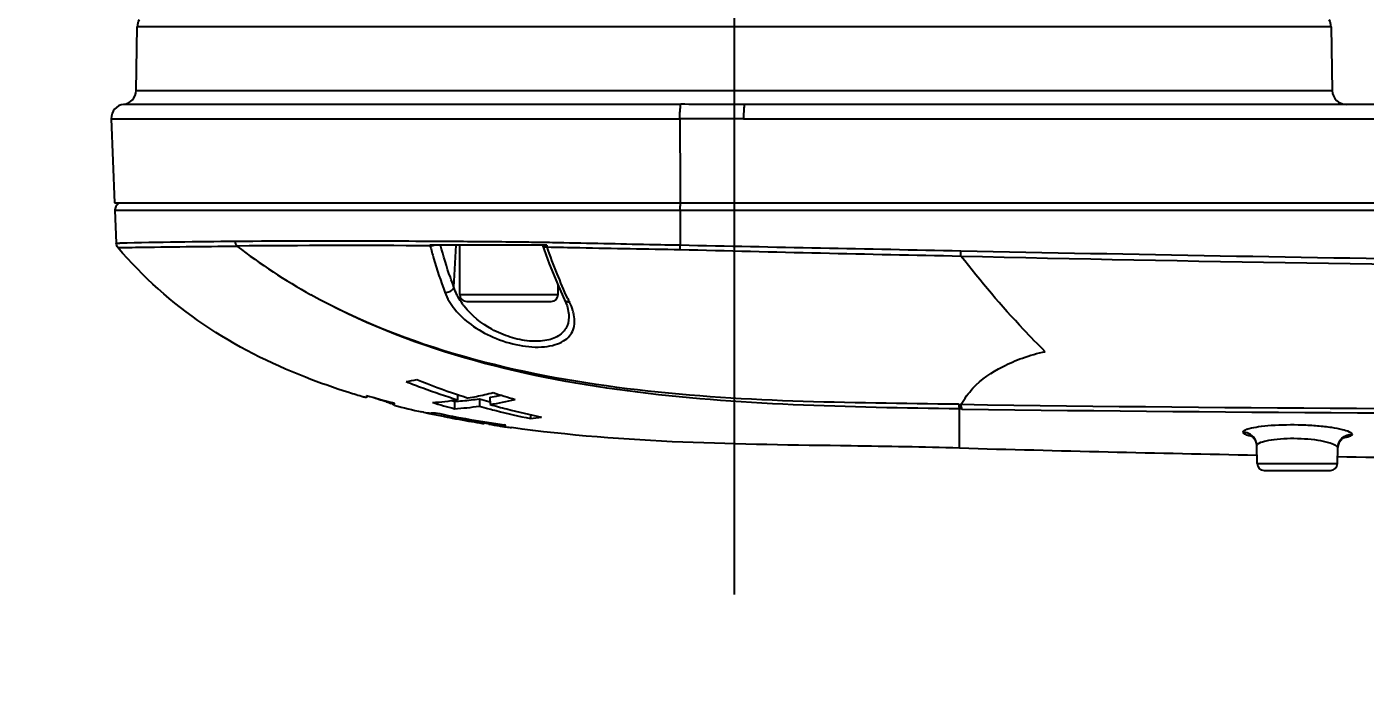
# Model space of a CAD drawing. Header units: millimetres. Extents: x 5828 to 6704, y 123 to 421.
# Drawn here: x 6551.181 to 6555.935, y 218.729 to 221.125 of the extents above; entities that cross this region are included whole.
import ezdxf

# ---------------------------------------------------------------- set-up
doc = ezdxf.new("R2010")
doc.units = ezdxf.units.MM
for name, color, linetype in [('外形图', 7, 'Continuous'), ('尺寸标注', 7, 'Continuous'), ('运动范围', 7, 'Continuous')]:
    doc.layers.add(name, color=color, linetype=linetype)
doc.styles.add('微软雅黑', font='msyh.ttc', dxfattribs={"height": 1.5})
doc.dimstyles.new('尺寸标注_1_20比例', dxfattribs={"dimtxt": 1.5, "dimasz": 1.25, "dimexe": 0.5, "dimexo": 0.4, "dimgap": 0.5, "dimtad": 1, "dimdec": 1, "dimlfac": 20, "dimdsep": 46, "dimtxsty": '微软雅黑', "dimcen": 0.09, "dimadec": 0, "dimazin": 0, "dimtp": 0.01, "dimtm": 0.01, "dimtfac": 1, "dimtdec": 1, "dimtofl": 0, "dimtmove": 0, "dimatfit": 3, "dimfxl": 1, "dimtolj": 1, "dimarcsym": 0})

# ---------------------------------------------------------------- blocks, each defined once
blk = doc.blocks.new('*D820')
at = {"layer": 'Defpoints', "color": 0}
for p in [(6518.5475, 222.8994), (6579.4437, 222.8994), (6638.115, 222.8994), (6633.6844, 213.3353), (6572.6333, 212.5447)]:
    blk.add_point(p, dxfattribs=at)
at = {"layer": '尺寸标注', "color": 0, "lineweight": -2}
blk.add_arc((6579.4437, 222.8994), 12.3935, 185.78126, 344.21874, dxfattribs=at)
at = {"layer": '尺寸标注', "color": 0}
for points in [[(6567.3212, 221.6615), (6566.9051, 221.6405), (6567.0501, 222.8994)], [(6591.5731, 219.4823), (6591.1669, 219.5752), (6591.6489, 220.7473)]]:
    blk.add_solid(points, dxfattribs=at)
at = {"layer": '尺寸标注', "color": 0, "insert": (6578.475, 211.8272), "char_height": 1.5, "attachment_point": 5, "rotation": 355, "style": '微软雅黑'}
blk.add_mtext('\\A1;+\\A1;170%%d', dxfattribs=at)

msp = doc.modelspace()

# ---------------------------------------------------------------- linework, layer by layer
at = {"layer": '外形图'}
msp.add_line((6553.6937, 226.4084), (6553.6937, 219.1081), dxfattribs=at)
at = {"layer": '外形图', "color": 7, "linetype": 'Continuous'}
for p, q in [((6551.5695, 220.8985), (6551.5735, 221.1252)), ((6555.8138, 221.1252), (6551.5735, 221.1252)), ((6555.8138, 221.1252), (6555.8178, 220.8985)), ((6551.5695, 220.8985), (6555.8178, 220.8985)), ((6551.5253, 220.8497), (6553.5047, 220.8497)), ((6557.2319, 220.8494), (6553.7313, 220.8494)), ((6551.4811, 220.7982), (6551.4928, 220.4994)), ((6551.4811, 220.7982), (6553.5008, 220.7982)), ((6553.7269, 220.7976), (6553.5008, 220.7982)), ((6553.7269, 220.7976), (6557.2293, 220.7976)), ((6551.4928, 220.4994), (6566.6438, 220.4994)), ((6551.4939, 220.4733), (6551.499, 220.356)), ((6551.4939, 220.4733), (6565.2192, 220.4733)), ((6553.5019, 220.4733), (6553.5024, 220.3489)), ((6551.499, 220.356), (6551.5118, 220.3562)), ((6551.5049, 220.3409), (6551.5178, 220.3411)), ((6552.719, 220.362), (6552.6118, 220.3626)), ((6553.0285, 220.3494), (6552.613, 220.3494)), ((6552.6983, 220.1998), (6552.7057, 220.3494)), ((6552.7187, 220.1744), (6552.7187, 220.3494)), ((6553.0276, 220.3585), (6553.0113, 220.3588)), ((6553.0687, 220.1744), (6553.0687, 220.2058)), ((6552.7187, 220.1744), (6553.0687, 220.1744)), ((6552.7437, 220.1494), (6553.0437, 220.1494)), ((6553.0916, 220.1552), (6553.0916, 220.1553)), ((6553.1065, 220.1034), (6553.1065, 220.1034)), ((6552.7113, 219.8188), (6552.7108, 219.8002)), ((6552.3879, 219.8068), (6552.3771, 219.81)), ((6552.3879, 219.8068), (6552.3773, 219.8106)), ((6552.3879, 219.8155), (6552.3879, 219.8068)), ((6552.48, 219.7901), (6552.4868, 219.7883)), ((6552.48, 219.7901), (6552.4868, 219.7883)), ((6552.4868, 219.7801), (6552.4868, 219.7883)), ((6552.6998, 219.7945), (6552.7001, 219.7683)), ((6552.7886, 219.8035), (6552.7888, 219.7774)), ((6552.8222, 219.7944), (6552.8266, 219.7933)), ((6552.8262, 219.8094), (6552.8268, 219.7834)), ((6552.5887, 219.7562), (6552.5844, 219.7572)), ((6552.5887, 219.7562), (6552.5844, 219.7572)), ((6552.5904, 219.756), (6552.5887, 219.7562)), ((6552.5904, 219.7559), (6552.5887, 219.7562)), ((6552.6608, 219.7485), (6552.6609, 219.7414)), ((6552.6892, 219.7429), (6552.6894, 219.7362)), ((6552.7041, 219.74), (6552.7041, 219.7356)), ((6552.7087, 219.7322), (6552.7154, 219.7309)), ((6552.7487, 219.725), (6552.7511, 219.7246)), ((6552.9706, 219.7473), (6552.9707, 219.7335)), ((6554.4937, 219.6288), (6554.4937, 219.7676)), ((6552.8819, 219.7065), (6552.8771, 219.7072)), ((6552.8819, 219.7065), (6552.8771, 219.7072)), ((6552.8819, 219.7103), (6552.8782, 219.7109)), ((6552.8819, 219.7103), (6552.8782, 219.7108)), ((6552.8819, 219.7065), (6552.8819, 219.7103)), ((6555.5511, 219.5739), (6555.55, 219.6365)), ((6555.8362, 219.5739), (6555.8372, 219.629)), ((6555.5517, 219.6041), (6555.5494, 219.6042)), ((6555.5517, 219.6037), (6555.5494, 219.6037)), ((6555.5511, 219.5739), (6555.8362, 219.5739)), ((6555.5761, 219.5494), (6555.8112, 219.5494))]:
    msp.add_line(p, q, dxfattribs=at)
for points in [[(6553.0123, 220.3494), (6553.0367, 220.2835), (6553.0696, 220.2036), (6553.0916, 220.1553)], [(6553.0916, 220.1552), (6553.1001, 220.1344), (6553.1065, 220.1034)], [(6555.5323, 219.6719), (6555.5297, 219.6728), (6555.5348, 219.6694), (6555.5445, 219.6573), (6555.55, 219.6365)], [(6555.8372, 219.6291), (6555.8431, 219.6507), (6555.8533, 219.6628), (6555.8586, 219.6662)]]:
    msp.add_lwpolyline(points, dxfattribs=at)
for centre, radius, start, end in [((6551.6235, 221.1244), 0.05, 150, 179), ((6555.7638, 221.1244), 0.05, 1, 30), ((6551.5195, 220.8994), 0.05, 276.6574, 359), ((6555.8678, 220.8994), 0.05, 181, 270), ((6551.5311, 220.8), 0.05, 96.6574, 182.0779), ((6551.5189, 220.4744), 0.025, 120.806, 182.4179), ((6552.1591, 191.1018), 29.2616, 90.46441, 91.26755), ((6552.3189, 180.9807), 39.3673, 89.57056, 90.56926), ((6553.2163, 222.0176), 2.1105, 232.3722, 240.9108), ((6553.0699, 220.3534), 0.042, 191.4282, 194.1627), ((6559.4372, 441.5527), 221.2975, 268.721407, 269.994013), ((6552.7437, 220.1744), 0.025, 180, 270), ((6553.0437, 220.1744), 0.025, 270, 0), ((6553.636, 220.4116), 0.5899, 205.2575, 206.7079), ((6552.9731, 220.0726), 0.1541, 10.7444, 13.4377), ((6552.3403, 220.9905), 1.1414, 279.5115, 281.4532), ((6553.351, 221.9024), 2.1972, 248.0284, 249.6663), ((6553.4264, 221.982), 2.2786, 247.8402, 251.7075), ((6553.4153, 222.0785), 2.3847, 249.6879, 252.8183), ((6553.489, 222.166), 2.4729, 251.6687, 252.5854), ((6552.5026, 221.1683), 1.3839, 280.2502, 282.744), ((6552.4766, 221.2856), 1.504, 282.7247, 283.888), ((6553.6346, 222.2783), 2.5791, 252, 253.8124), ((6552.5804, 221.2349), 1.4466, 280.9686, 281.3562), ((6553.2133, 222.6247), 2.9279, 253.6257, 255.4946), ((6552.4066, 219.6088), 0.191, 67.9159, 68.743), ((6553.2919, 222.9819), 3.3014, 255.8853, 257.625), ((6552.5484, 220.8817), 1.0937, 273.8606, 278.5381), ((6553.3729, 222.2733), 2.5937, 253.1738, 254.9651), ((6553.4142, 222.4298), 2.7304, 254.6093, 254.8332), ((6552.6345, 220.8672), 1.0747, 273.4858, 275.0531), ((6552.63, 220.8906), 1.1244, 273.5707, 278.1175), ((6552.6272, 220.9451), 1.1529, 275.0746, 278.0479), ((6553.5082, 222.3927), 2.6873, 254.4685, 255.2118), ((6553.5213, 222.4322), 2.754, 254.5746, 255.308), ((6552.5945, 221.1602), 1.3705, 279.7334, 280.9826), ((6552.5771, 221.2287), 1.4667, 279.8014, 283.3406), ((6553.5779, 222.4689), 2.7886, 254.3748, 255.6368), ((6553.3254, 223.1442), 3.467, 257.7608, 258.0873), ((6552.617, 219.8862), 0.1331, 258.4436, 270.3582), ((6553.3416, 223.2215), 3.546, 258.0877, 258.5083), ((6552.6169, 219.8914), 0.1382, 270.3884, 276.4937), ((6553.4632, 223.7514), 4.0827, 258.2609, 261.7612), ((6553.3602, 223.3129), 3.6393, 258.5083, 258.9207), ((6552.9823, 221.2963), 1.5878, 258.319, 258.9584), ((6553.1395, 222.096), 2.4027, 258.9316, 259.3746), ((6552.7016, 219.8587), 0.1231, 264.289, 271.1642), ((6553.3, 222.9468), 3.2685, 259.3591, 259.5768), ((6553.4817, 223.9169), 4.253, 259.4647, 261.8269), ((6553.437, 223.6948), 4.029, 259.6821, 260.0343), ((6553.4439, 223.7329), 4.0678, 260.0315, 260.1588), ((6553.5422, 222.5115), 2.836, 255.307, 255.8348), ((6553.5941, 222.7226), 3.0534, 255.8588, 258.2197), ((6553.6439, 222.7306), 3.0585, 255.655, 258.0141), ((6552.8027, 221.0844), 1.3613, 277.0905, 278.7063), ((6553.5322, 224.0478), 4.3922, 260.6993, 261.197), ((6553.2675, 222.3425), 2.6665, 261.2087, 261.3892), ((6553.0931, 221.183), 1.4939, 261.3458, 261.9104), ((6553.5557, 224.4494), 4.7929, 261.9303, 262.1767), ((6558.4373, 363.1377), 143.563, 268.42591, 268.847359), ((6555.5908, 219.9361), 0.2724, 257.5943, 259.0528), ((6555.8103, 219.9204), 0.2608, 279.5019, 279.7902), ((6558.7785, 381.0018), 161.4304, 268.955805, 269.334575), ((6555.5761, 219.5744), 0.025, 181, 270), ((6555.8112, 219.5744), 0.025, 270, 359)]:
    msp.add_arc(centre, radius, start, end, dxfattribs=at)
for points, knots in [([(6553.5008, 220.7982), (6553.5008, 220.8043), (6553.501, 220.8158), (6553.5015, 220.8312), (6553.503, 220.842), (6553.5035, 220.8482), (6553.5047, 220.8497)], [0, 0, 0, 0, 0.354062, 0.664356, 0.889303, 1, 1, 1, 1]), ([(6553.7312, 220.8494), (6553.7307, 220.8494), (6553.73, 220.8476), (6553.7294, 220.8449), (6553.7287, 220.84), (6553.7278, 220.8307), (6553.7271, 220.8163), (6553.7269, 220.8041), (6553.7269, 220.7976)], [0, 0, 0, 0, 0.025389, 0.084478, 0.177925, 0.302283, 0.624236, 1, 1, 1, 1]), ([(6553.5019, 220.4733), (6553.5019, 220.4764), (6553.502, 220.4822), (6553.5023, 220.4901), (6553.503, 220.4954), (6553.5033, 220.4986), (6553.5039, 220.4992)], [0, 0, 0, 0, 0.356467, 0.669683, 0.893452, 1, 1, 1, 1]), ([(6552.1711, 219.88), (6552.0449, 219.9295), (6551.7992, 220.0524), (6551.5934, 220.2367), (6551.5049, 220.3409)], [0, 0, 0, 0, 0.497678, 1, 1, 1, 1]), ([(6551.5178, 220.3411), (6551.5343, 220.3413), (6551.671, 220.3434), (6551.8076, 220.345), (6551.9277, 220.3461)], [0, 0, 0, 0, 0.121133, 1, 1, 1, 1]), ([(6552.6118, 220.3626), (6552.5465, 220.363), (6552.3165, 220.3645), (6552.0866, 220.3639), (6551.922, 220.3624)], [0, 0, 0, 0, 0.284079, 1, 1, 1, 1]), ([(6552.6139, 220.3469), (6552.6179, 220.3323), (6552.6335, 220.2767), (6552.6515, 220.2218), (6552.6665, 220.1819)], [0, 0, 0, 0, 0.261355, 1, 1, 1, 1]), ([(6552.6983, 220.1998), (6552.6939, 220.2115), (6552.6762, 220.2608), (6552.6608, 220.311), (6552.6502, 220.3494)], [0, 0, 0, 0, 0.239278, 1, 1, 1, 1]), ([(6553.0113, 220.3588), (6552.9864, 220.3592), (6552.889, 220.3608), (6552.7916, 220.3615), (6552.719, 220.362)], [0, 0, 0, 0, 0.255435, 1, 1, 1, 1]), ([(6553.0126, 220.3494), (6553.0133, 220.3484), (6553.0175, 220.3439), (6553.0244, 220.3429), (6553.0293, 220.3431)], [0, 0, 0, 0, 0.193162, 1, 1, 1, 1]), ([(6553.1025, 220.1599), (6553.0889, 220.1888), (6553.0641, 220.2497), (6553.0402, 220.311), (6553.0293, 220.3431)], [0, 0, 0, 0, 0.484439, 1, 1, 1, 1]), ([(6553.0293, 220.3431), (6553.068, 220.3422), (6553.2257, 220.3388), (6553.3834, 220.3364), (6553.5024, 220.3339)], [0, 0, 0, 0, 0.245542, 1, 1, 1, 1]), ([(6553.5024, 220.3489), (6553.4657, 220.3496), (6553.3209, 220.3525), (6553.1762, 220.3557), (6553.068, 220.3578)], [0, 0, 0, 0, 0.253236, 1, 1, 1, 1]), ([(6553.5024, 220.3339), (6553.5024, 220.335), (6553.5022, 220.34), (6553.5023, 220.345), (6553.5024, 220.3489)], [0, 0, 0, 0, 0.222428, 1, 1, 1, 1]), ([(6554.4989, 220.3285), (6554.3328, 220.3319), (6554.0006, 220.3381), (6553.6684, 220.3454), (6553.5024, 220.3489)], [0, 0, 0, 0, 0.500095, 1, 1, 1, 1]), ([(6553.5024, 220.3339), (6553.6685, 220.33), (6554.0007, 220.3212), (6554.333, 220.3143), (6554.4992, 220.3108)], [0, 0, 0, 0, 0.499937, 1, 1, 1, 1]), ([(6554.4992, 220.3108), (6554.4991, 220.312), (6554.4988, 220.3179), (6554.4988, 220.3238), (6554.4989, 220.3285)], [0, 0, 0, 0, 0.207962, 1, 1, 1, 1]), ([(6559.4137, 220.273), (6559.0038, 220.273), (6557.3654, 220.2779), (6555.7271, 220.3028), (6554.4989, 220.3285)], [0, 0, 0, 0, 0.250188, 1, 1, 1, 1]), ([(6554.7985, 219.9709), (6554.7724, 219.9967), (6554.6668, 220.1048), (6554.5693, 220.2206), (6554.4992, 220.3108)], [0, 0, 0, 0, 0.243562, 1, 1, 1, 1]), ([(6552.7136, 220.1648), (6552.712, 220.1676), (6552.7062, 220.1789), (6552.7013, 220.1908), (6552.6983, 220.1998)], [0, 0, 0, 0, 0.255503, 1, 1, 1, 1]), ([(6554.4937, 219.7675), (6554.2968, 219.7705), (6553.903, 219.777), (6553.3131, 219.8201), (6552.7315, 219.9312), (6552.3617, 220.0774), (6552.1901, 220.1733)], [0, 0, 0, 0, 0.250124, 0.500251, 0.750269, 1, 1, 1, 1]), ([(6554.4907, 219.7841), (6554.098, 219.7895), (6553.3168, 219.7921), (6552.5316, 219.9834), (6552.1902, 220.1733)], [0, 0, 0, 0, 0.501344, 1, 1, 1, 1]), ([(6552.6665, 220.1819), (6552.6692, 220.1815), (6552.6789, 220.1817), (6552.6885, 220.1864), (6552.6933, 220.1915)], [0, 0, 0, 0, 0.276408, 1, 1, 1, 1]), ([(6552.6665, 220.1819), (6552.674, 220.16), (6552.7012, 220.117), (6552.76, 220.062), (6552.8387, 220.0183), (6552.9276, 219.9908), (6553.0035, 219.9847), (6553.0564, 219.9943), (6553.087, 220.0069), (6553.1096, 220.0253), (6553.1279, 220.0563), (6553.1278, 220.0842), (6553.1245, 220.1014)], [0, 0, 0, 0, 0.115007, 0.247124, 0.397738, 0.558357, 0.70761, 0.770674, 0.824523, 0.870684, 0.912831, 1, 1, 1, 1]), ([(6552.7348, 220.1325), (6552.7327, 220.1351), (6552.7251, 220.1454), (6552.7182, 220.1564), (6552.7136, 220.1648)], [0, 0, 0, 0, 0.256071, 1, 1, 1, 1]), ([(6553.109, 220.1465), (6553.1052, 220.1464), (6553.0981, 220.1475), (6553.0929, 220.1526), (6553.0916, 220.1552)], [0, 0, 0, 0, 0.572462, 1, 1, 1, 1]), ([(6553.1065, 220.1034), (6553.1073, 220.0898), (6553.104, 220.0614), (6553.0745, 220.0258), (6553.0251, 220.0078), (6552.9639, 220.0065), (6552.897, 220.0208), (6552.8144, 220.0561), (6552.7607, 220.0989), (6552.7348, 220.1325)], [0, 0, 0, 0, 0.088817, 0.177193, 0.284483, 0.418694, 0.570591, 0.724429, 1, 1, 1, 1]), ([(6553.123, 220.1085), (6553.1222, 220.1116), (6553.1187, 220.1246), (6553.1136, 220.1373), (6553.109, 220.1465)], [0, 0, 0, 0, 0.237808, 1, 1, 1, 1]), ([(6554.4992, 219.784), (6555.4984, 219.7693), (6556.9976, 219.7629), (6558.9969, 219.7752), (6560.4972, 219.7934), (6561.9979, 219.8177), (6563.4985, 219.8595), (6564.9981, 219.9357), (6565.996, 220.0186), (6566.4937, 220.0712)], [0, 0, 0, 0, 0.249745, 0.374703, 0.499706, 0.624747, 0.749818, 0.874904, 1, 1, 1, 1]), ([(6554.5028, 219.7674), (6555.5014, 219.7534), (6557.5002, 219.746), (6561.4979, 219.7889), (6564.5023, 219.8539), (6566.4937, 220.0454)], [0, 0, 0, 0, 0.249758, 0.499745, 1, 1, 1, 1]), ([(6554.4996, 219.784), (6554.5115, 219.8044), (6554.5514, 219.8593), (6554.6302, 219.9122), (6554.719, 219.951), (6554.7709, 219.966), (6554.7986, 219.9709)], [0, 0, 0, 0, 0.196195, 0.555649, 0.767392, 1, 1, 1, 1]), ([(6552.3771, 219.81), (6552.3596, 219.8151), (6552.2902, 219.8362), (6552.2217, 219.8602), (6552.1711, 219.88)], [0, 0, 0, 0, 0.25114, 1, 1, 1, 1]), ([(6552.4145, 219.8079), (6552.4178, 219.8068), (6552.4298, 219.8029), (6552.4417, 219.799), (6552.4503, 219.796)], [0, 0, 0, 0, 0.276026, 1, 1, 1, 1]), ([(6552.4503, 219.796), (6552.4529, 219.7951), (6552.4615, 219.7922), (6552.47, 219.7891), (6552.4759, 219.7869)], [0, 0, 0, 0, 0.303988, 1, 1, 1, 1]), ([(6552.4784, 219.7858), (6552.4795, 219.7854), (6552.4822, 219.7842), (6552.485, 219.7831), (6552.4863, 219.7819)], [0, 0, 0, 0, 0.400763, 1, 1, 1, 1]), ([(6554.4908, 219.7841), (6554.491, 219.7823), (6554.4917, 219.7767), (6554.4924, 219.7711), (6554.4937, 219.7675)], [0, 0, 0, 0, 0.329038, 1, 1, 1, 1]), ([(6554.5028, 219.7674), (6554.5024, 219.7683), (6554.5007, 219.7737), (6554.4999, 219.7793), (6554.4992, 219.784)], [0, 0, 0, 0, 0.171812, 1, 1, 1, 1]), ([(6552.7511, 219.7246), (6552.7638, 219.7224), (6552.7819, 219.7196), (6552.8001, 219.7164), (6552.8055, 219.7161)], [0, 0, 0, 0, 0.703793, 1, 1, 1, 1]), ([(6554.4937, 219.6288), (6554.3655, 219.6323), (6554.0379, 219.6375), (6553.5071, 219.6434), (6553.1047, 219.6734), (6552.9033, 219.7011)], [0, 0, 0, 0, 0.241522, 0.616985, 1, 1, 1, 1]), ([(6555.501, 219.6851), (6555.501, 219.688), (6555.5094, 219.6944), (6555.5171, 219.6965), (6555.5227, 219.6981)], [0, 0, 0, 0, 0.330415, 1, 1, 1, 1]), ([(6555.5107, 219.6765), (6555.5092, 219.6771), (6555.5055, 219.6789), (6555.501, 219.6823), (6555.501, 219.6851)], [0, 0, 0, 0, 0.355206, 1, 1, 1, 1]), ([(6555.5323, 219.6701), (6555.5301, 219.6706), (6555.5228, 219.6723), (6555.5155, 219.6744), (6555.5107, 219.6765)], [0, 0, 0, 0, 0.295349, 1, 1, 1, 1]), ([(6555.5227, 219.6981), (6555.5336, 219.7011), (6555.5596, 219.7057), (6555.6222, 219.7119), (6555.6925, 219.7126), (6555.7638, 219.7086), (6555.8116, 219.7034), (6555.8492, 219.6965), (6555.8706, 219.6906), (6555.8785, 219.6868)], [0, 0, 0, 0, 0.09403, 0.220129, 0.525687, 0.67956, 0.816796, 0.926347, 1, 1, 1, 1]), ([(6555.8372, 219.629), (6555.8374, 219.6417), (6555.8487, 219.6679), (6555.8753, 219.6779), (6555.8881, 219.6776)], [0, 0, 0, 0, 0.498034, 1, 1, 1, 1]), ([(6555.8881, 219.6776), (6555.888, 219.6738), (6555.8737, 219.6667), (6555.8631, 219.6649), (6555.8547, 219.6635)], [0, 0, 0, 0, 0.311304, 1, 1, 1, 1]), ([(6555.8785, 219.6868), (6555.8799, 219.6861), (6555.8837, 219.6841), (6555.8881, 219.6805), (6555.8881, 219.6776)], [0, 0, 0, 0, 0.354698, 1, 1, 1, 1]), ([(6555.55, 219.6365), (6555.55, 219.6373), (6555.5511, 219.6418), (6555.5554, 219.6445), (6555.5586, 219.6462)], [0, 0, 0, 0, 0.18735, 1, 1, 1, 1]), ([(6555.5586, 219.6462), (6555.5663, 219.6504), (6555.5875, 219.6562), (6555.6245, 219.6617), (6555.6701, 219.664), (6555.7186, 219.6626), (6555.7636, 219.6581), (6555.8011, 219.6501), (6555.8243, 219.6429), (6555.8373, 219.6334), (6555.8372, 219.629)], [0, 0, 0, 0, 0.090892, 0.225527, 0.390078, 0.565124, 0.729253, 0.863585, 0.954815, 1, 1, 1, 1])]:
    msp.add_open_spline(points, degree=3, knots=knots, dxfattribs=at)
for points in [[(6553.7312, 220.8494), (6553.6557, 220.8494), (6553.5802, 220.8497), (6553.5047, 220.8497)], [(6553.5008, 220.7982), (6553.5011, 220.6986), (6553.5015, 220.599), (6553.5018, 220.4994)], [(6551.5049, 220.3409), (6551.5014, 220.345), (6551.4992, 220.3506), (6551.499, 220.356)], [(6551.9277, 220.3461), (6551.9241, 220.3506), (6551.9222, 220.3566), (6551.922, 220.3624)], [(6552.6139, 220.3469), (6552.6136, 220.3477), (6552.6132, 220.3485), (6552.613, 220.3494)], [(6552.6316, 220.3494), (6552.6261, 220.3472), (6552.6198, 220.3462), (6552.6139, 220.3469)], [(6553.068, 220.3578), (6553.0545, 220.358), (6553.0411, 220.3583), (6553.0276, 220.3585)], [(6553.0281, 220.3493), (6553.0283, 220.3479), (6553.0285, 220.3465), (6553.0288, 220.345)], [(6552.6933, 220.1915), (6552.6955, 220.1938), (6552.6973, 220.1967), (6552.6983, 220.1998)], [(6554.4908, 219.7841), (6554.4936, 219.7841), (6554.4964, 219.7837), (6554.4992, 219.784)], [(6554.5028, 219.7674), (6554.4997, 219.7673), (6554.4967, 219.7675), (6554.4937, 219.7675)], [(6555.5202, 219.6809), (6555.5142, 219.6835), (6555.5075, 219.685), (6555.501, 219.6851)], [(6555.5442, 219.6588), (6555.539, 219.6684), (6555.5301, 219.6766), (6555.5202, 219.6809)], [(6555.55, 219.6365), (6555.5499, 219.6442), (6555.5478, 219.652), (6555.5442, 219.6588)]]:
    msp.add_open_spline(points, degree=3, dxfattribs=at)
at = {"layer": '运动范围'}
msp.add_arc((6579.472, 222.9006), 55.0498, 10, 349.99357, dxfattribs=at)

# ---------------------------------------------------------------- dimensions: what is measured, and where the dimension line sits
at = {"layer": '尺寸标注'}
dim = msp.add_angular_dim_2l(base=(6572.6333, 212.5447), line1=((6518.5475, 222.8994), (6638.115, 222.8994)), line2=((6579.4437, 222.8994), (6633.6844, 213.3353)), text='\\A1;+<>', dimstyle='尺寸标注_1_20比例', override={"dimtxsty": '微软雅黑'}, dxfattribs=at)
dim.commit()
dim.dimension.update_dxf_attribs({"geometry": '*D820', "text_midpoint": (6578.475, 211.8272)})

doc.saveas('drawing.dxf')
